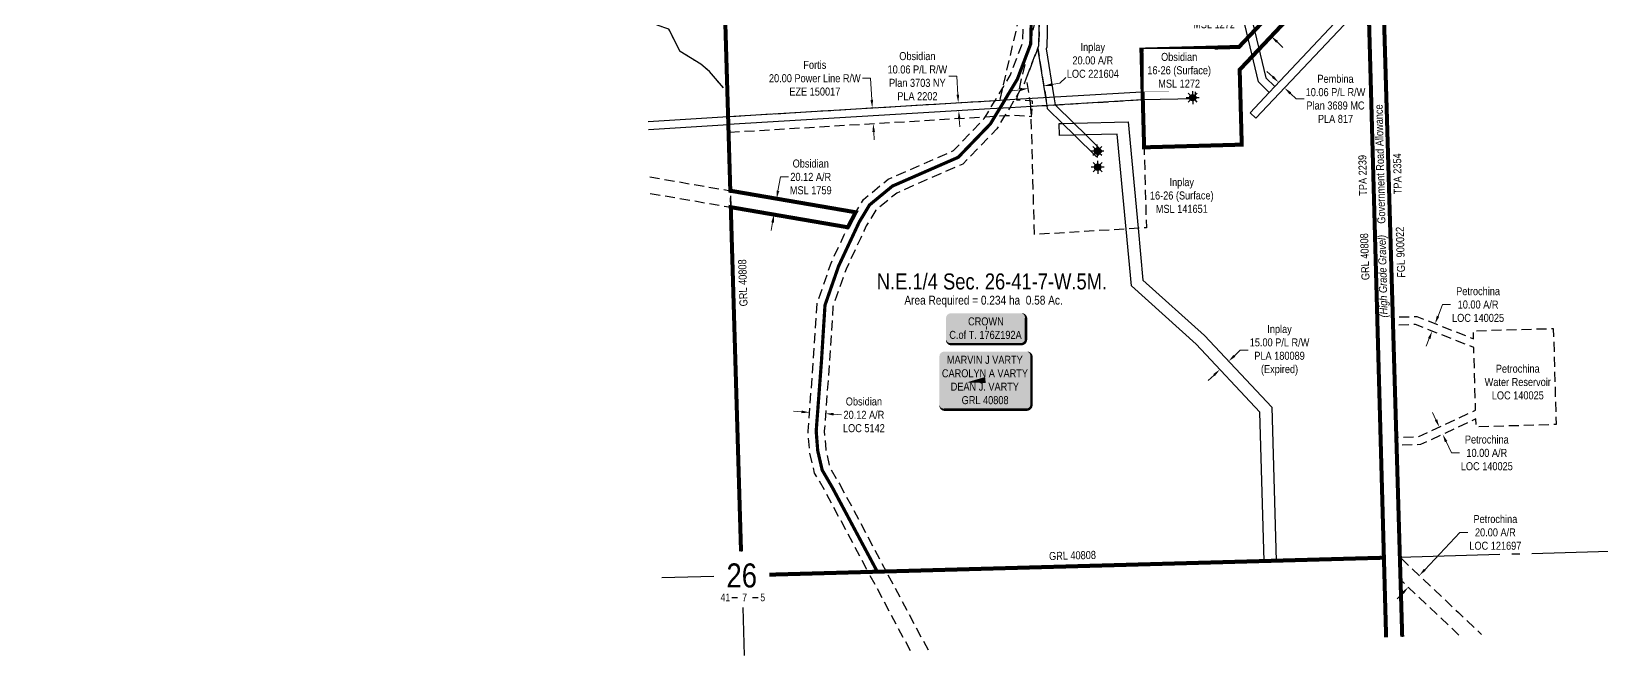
# Model space of a CAD drawing. Extents: x 632269 to 650517, y 5825252 to 5832959.
# Drawn here: x 641387 to 643349, y 5825252 to 5826031 of the extents above; entities that cross this region are included whole.
import ezdxf
from ezdxf.enums import TextEntityAlignment as Align

# ---------------------------------------------------------------- set-up
doc = ezdxf.new("R2010")
doc.units = 0
doc.header["$LTSCALE"] = 5
doc.header["$PDMODE"] = 35
doc.header["$PDSIZE"] = 10
for name, pattern in [('CENTERLINEX3', [5, 2.5, -1, 0.5, -1]), ('foc-ACCESSROAD', [3.75, 2.5, -1.25]), ('foc-FLOWLINE', [3.75, 2.5, -1.25]), ('foc-QUARTERLINE', [33, 25, -3, 2, -3]), ('foc-WHEELTRACKS', [2, 0.4, -1.6])]:
    doc.linetypes.add(name, pattern=pattern)
doc.layers.get('Defpoints').update_dxf_attribs({"color": 9})
for name, color, linetype in [('10', 1, 'Continuous'), ('9', 3, 'Continuous'), ('AS-OWNER', 7, 'Continuous'), ('AS-POWER', 104, 'foc-POWER'), ('AS-ROADS', 254, 'Continuous'), ('C-AR', 13, 'foc-ACCESSROAD'), ('C-RW', 13, 'Continuous'), ('C-SYMBOL', 7, 'Continuous'), ('C-WS', 13, 'foc-ACCESSROAD'), ('C-WS-S', 8, 'Continuous'), ('CG-NOTES', 7, 'Continuous'), ('F-AR', 190, 'foc-ACCESSROAD'), ('F-EZE', 190, 'foc-FLOWLINE'), ('F-RW', 190, 'Continuous'), ('F-WS', 190, 'foc-ACCESSROAD'), ('L-AREAREQUIRED', 7, 'Continuous'), ('L-ROAD-T', 7, 'Continuous'), ('L-SEC', 7, 'Continuous'), ('L-SECLBL', 7, 'Continuous'), ('L-SECQ', 8, 'foc-QUARTERLINE'), ('T-WATER-P3', 160, 'foc-WHEELTRACKS')]:
    doc.layers.add(name, color=color, linetype=linetype)
doc.layers.add('AS-FMA BOUNDARY', color=7, linetype='CENTERLINEX3', true_color=0x008f47, transparency=0.7)
doc.layers.add('AS-TRAPPER BOUNDARY', color=7, linetype='CENTERLINEX3', true_color=0xb85c00, transparency=0.6)
doc.layers.add('AS-FMA-T', color=7, linetype='Continuous', true_color=0x00b386)
doc.layers.add('AS-TRAPPER-T', color=7, linetype='Continuous', true_color=0xc26100)
for name, color, linetype, lineweight in [('C-AR-T', 13, 'Continuous', 9), ('C-RW-T', 13, 'Continuous', 9), ('C-WS-T', 13, 'Continuous', 9), ('F-AR-T', 190, 'Continuous', 9), ('F-EZE-T', 190, 'Continuous', 9), ('F-RW-T', 190, 'Continuous', 9), ('F-WS-T', 190, 'Continuous', 9), ('T-TEXT', 48, 'Continuous', 18)]:
    doc.layers.add(name, color=color, linetype=linetype, lineweight=lineweight)
doc.styles.add('100L', font='ARIALN.TTF', dxfattribs={"height": 11})
doc.styles.add('175L', font='ARIALN.TTF', dxfattribs={"height": 20})
doc.styles.add('80', font='ARIALN.TTF', dxfattribs={"height": 10})
doc.styles.add('80CG', font='ARIALN.TTF', dxfattribs={"height": 10})
doc.styles.add('80L', font='ARIALN.TTF', dxfattribs={"height": 10})
doc.styles.add('80LS', font='ARIALNI.TTF', dxfattribs={"height": 10})
doc.styles.add('foc-LtypeFont', font='ARIALN.TTF', dxfattribs={"height": 7.35})
doc.styles.add('SIMPLEX', font='ARIALN.TTF')
doc.linetypes.add('foc-POWER', pattern='A,6,-1,["P",foc-LtypeFont,S=0.2,R=0,X=-0.625,Y=-0.75],-1.24,4', length=12.24)
doc.linetypes.add('foc-POWER-NOLINE', pattern='A,0,-4,["P",foc-LtypeFont,S=0.2,R=0,X=-0.625,Y=-0.75],-8.24', length=12.24)
doc.linetypes.add('foc-TOPO-flowdirection-NOLINE', pattern='A,0,[">",foc-LtypeFont,S=0.3,R=0,X=0,Y=-0.945],-20,[">",foc-LtypeFont,S=0.3,R=0,X=0,Y=-0.945],0', length=20)
doc.dimstyles.new('Compass 5 000', dxfattribs={"dimscale": 5, "dimtxt": 9, "dimasz": 2, "dimexe": 0.2, "dimexo": 0.0625, "dimgap": 0.5, "dimtad": 0, "dimtih": 1, "dimtoh": 1, "dimzin": 0, "dimdsep": 46, "dimtxsty": '80CG', "dimcen": 0.1, "dimse1": 1, "dimse2": 1, "dimclrd": 256, "dimclrt": 256, "dimaunit": 1, "dimadec": 4, "dimazin": 0, "dimtfac": 0.06, "dimtofl": 0, "dimtmove": 0, "dimatfit": 1, "dimfxl": 0.2, "dimtolj": 1, "dimtzin": 0, "dimlwd": -1, "dimarcsym": 0})

# ---------------------------------------------------------------- blocks, each defined once
blk = doc.blocks.new('L-SECLBL')
at = {"layer": '9', "color": 7}
for p, q in [((-5.1, -27.8), (-12.3, -27.8)), ((20.7, -27.8), (13.5, -27.8))]:
    blk.add_line(p, q, dxfattribs=at)
at = {"layer": '10', "color": 2, "style": 'SIMPLEX'}
blk.add_attdef('SEC', text='', height=30, dxfattribs=at).set_placement((0, 0), align=Align.MIDDLE)
at = {"layer": '10', "color": 5, "style": '80L'}
blk.add_attdef('TWP', text='', height=9.5, dxfattribs=at).set_placement((-14.4, -27.4), align=Align.MIDDLE_RIGHT)
blk.add_attdef('RGE', text='', height=9.5, dxfattribs=at).set_placement((3.6, -27.4), align=Align.MIDDLE_CENTER)
blk.add_attdef('MER', text='', height=9.5, dxfattribs=at).set_placement((23.2, -27.4), align=Align.MIDDLE_LEFT)
blk = doc.blocks.new('*D441')
at = {"layer": 'Defpoints', "color": 0, "transparency": 16777216}
for p in [(642401.6, 5825933.1), (642437.8, 5825935.3), (642402.8, 5825913.1)]:
    blk.add_point(p, dxfattribs=at)
at = {"layer": 'F-EZE-T', "transparency": 16777216}
for p, q in [((642435.6, 5825972.2), (642425.6, 5825972.2)), ((642437.2, 5825945.3), (642435.6, 5825972.2)), ((642439.6, 5825905.3), (642440.2, 5825895.3))]:
    blk.add_line(p, q, dxfattribs=at)
for points in [[(642438.8, 5825945.4), (642435.5, 5825945.2), (642437.8, 5825935.3)], [(642441.2, 5825905.4), (642437.9, 5825905.2), (642439, 5825915.3)]]:
    blk.add_solid(points, dxfattribs=at)
at = {"layer": 'F-EZE-T', "transparency": 16777216, "insert": (642366, 5825972.2), "char_height": 10, "attachment_point": 5, "style": '80CG'}
blk.add_mtext('\\A1;Fortis\\P20.00 Power Line R/W\\PEZE 150017', dxfattribs=at)
blk = doc.blocks.new('*D474')
at = {"layer": 'C-AR-T', "transparency": 16777216}
for p, q in [((642349.4, 5825555.9), (642339.4, 5825556.7)), ((642389.4, 5825552.9), (642399.4, 5825552.2))]:
    blk.add_line(p, q, dxfattribs=at)
for points in [[(642349.5, 5825557.6), (642349.3, 5825554.3), (642359.4, 5825555.2)], [(642389.5, 5825554.6), (642389.3, 5825551.3), (642379.4, 5825553.7)]]:
    blk.add_solid(points, dxfattribs=at)
at = {"layer": 'Defpoints', "color": 0, "transparency": 16777216}
for p in [(642359.3, 5825553.9), (642379.3, 5825552.4), (642379.4, 5825553.7)]:
    blk.add_point(p, dxfattribs=at)
at = {"layer": 'C-AR-T', "transparency": 16777216, "insert": (642427.3, 5825552.2), "char_height": 10, "attachment_point": 5, "style": '80CG'}
blk.add_mtext('\\A1;Obsidian\\P20.12 A/R\\PLOC 5142', dxfattribs=at)
blk = doc.blocks.new('*D482')
at = {"layer": 'Defpoints', "color": 0, "transparency": 16777216}
for p in [(643121, 5825351.7), (643144, 5825330), (643130.2, 5825315.5)]:
    blk.add_point(p, dxfattribs=at)
at = {"layer": 'F-AR-T', "transparency": 16777216}
for p, q in [((643127.9, 5825358.9), (643171.8, 5825405.5)), ((643171.8, 5825405.5), (643181.8, 5825405.5)), ((643100.4, 5825329.8), (643093.6, 5825322.6))]:
    blk.add_line(p, q, dxfattribs=at)
for points in [[(643126.7, 5825360.1), (643129.1, 5825357.8), (643121, 5825351.7)], [(643099.2, 5825331), (643101.7, 5825328.7), (643107.3, 5825337.1)]]:
    blk.add_solid(points, dxfattribs=at)
at = {"layer": 'F-AR-T', "transparency": 16777216, "insert": (643216.1, 5825405.5), "char_height": 10, "attachment_point": 5, "style": '80CG'}
blk.add_mtext('\\A1;Petrochina\\P20.00 A/R\\PLOC 121697', dxfattribs=at)
blk = doc.blocks.new('*D512')
at = {"layer": 'C-AR-T', "transparency": 16777216}
for p, q in [((642902.6, 5826056.3), (642892.6, 5826056.3)), ((642914.2, 5826045.3), (642902.6, 5826056.3)), ((642943.4, 5826017.7), (642950.7, 5826010.8))]:
    blk.add_line(p, q, dxfattribs=at)
for points in [[(642915.4, 5826046.5), (642913.1, 5826044.1), (642921.5, 5826038.4)], [(642944.5, 5826018.9), (642942.2, 5826016.5), (642936.1, 5826024.6)]]:
    blk.add_solid(points, dxfattribs=at)
at = {"layer": 'Defpoints', "color": 0, "transparency": 16777216}
for p in [(642930.3, 5826047.7), (642921.5, 5826038.4), (642944.9, 5826033.8)]:
    blk.add_point(p, dxfattribs=at)
at = {"layer": 'C-AR-T', "transparency": 16777216, "insert": (642864.7, 5826056.3), "char_height": 10, "attachment_point": 5, "style": '80CG'}
blk.add_mtext('\\A1;Obsidian\\P20.12 A/R\\PMSL 1272', dxfattribs=at)
blk = doc.blocks.new('*D518')
at = {"layer": 'C-AR-T', "transparency": 16777216}
for p, q in [((642320, 5825831.8), (642323, 5825849.1)), ((642323, 5825849.1), (642333, 5825849.1)), ((642313.2, 5825792.3), (642311.5, 5825782.4))]:
    blk.add_line(p, q, dxfattribs=at)
for points in [[(642318.4, 5825832.1), (642321.7, 5825831.5), (642318.3, 5825822)], [(642311.6, 5825792.5), (642314.9, 5825792), (642314.9, 5825802.1)]]:
    blk.add_solid(points, dxfattribs=at)
at = {"layer": 'Defpoints', "color": 0, "transparency": 16777216}
for p in [(642317, 5825822.2), (642318.3, 5825822), (642313.6, 5825802.3)]:
    blk.add_point(p, dxfattribs=at)
at = {"layer": 'C-AR-T', "transparency": 16777216, "insert": (642360.9, 5825849.1), "char_height": 10, "attachment_point": 5, "style": '80CG'}
blk.add_mtext('\\A1;Obsidian\\P20.12 A/R\\PMSL 1759', dxfattribs=at)
blk = doc.blocks.new('*D552')
at = {"layer": 'Defpoints', "color": 0, "transparency": 16777216}
for p in [(642947.3, 5825969.1), (642952.7, 5825960.2), (642954.6, 5825962.3)]:
    blk.add_point(p, dxfattribs=at)
at = {"layer": 'F-RW-T', "transparency": 16777216}
for p, q in [((642938.1, 5825973.9), (642930.8, 5825980.8)), ((642960, 5825953.4), (642967.3, 5825946.5)), ((642967.3, 5825946.5), (642977.3, 5825946.5))]:
    blk.add_line(p, q, dxfattribs=at)
for points in [[(642939.2, 5825975.2), (642937, 5825972.7), (642945.4, 5825967.1)], [(642961.1, 5825954.6), (642958.9, 5825952.1), (642952.7, 5825960.2)]]:
    blk.add_solid(points, dxfattribs=at)
at = {"layer": 'F-RW-T', "transparency": 16777216, "insert": (643016.4, 5825946.5), "char_height": 10, "attachment_point": 5, "style": '80CG'}
blk.add_mtext('\\A1;Pembina\\P10.06 P/L R/W\\PPlan 3689 MC\\PPLA 817', dxfattribs=at)
blk = doc.blocks.new('*D573')
at = {"layer": 'C-RW-T', "transparency": 16777216}
for p, q in [((642543.2, 5825974.8), (642533.2, 5825974.8)), ((642544.6, 5825951.7), (642543.2, 5825974.8)), ((642546.4, 5825921.7), (642547, 5825911.7))]:
    blk.add_line(p, q, dxfattribs=at)
for points in [[(642546.3, 5825951.8), (642543, 5825951.6), (642545.2, 5825941.7)], [(642548.1, 5825921.8), (642544.8, 5825921.6), (642545.8, 5825931.7)]]:
    blk.add_solid(points, dxfattribs=at)
at = {"layer": 'Defpoints', "color": 0, "transparency": 16777216}
for p in [(642532.9, 5825941), (642533.5, 5825931), (642545.2, 5825941.7)]:
    blk.add_point(p, dxfattribs=at)
at = {"layer": 'C-RW-T', "transparency": 16777216, "insert": (642494.1, 5825974.8), "char_height": 10, "attachment_point": 5, "style": '80CG'}
blk.add_mtext('\\A1;Obsidian\\P10.06 P/L R/W\\PPlan 3703 NY\\PPLA 2202', dxfattribs=at)
blk = doc.blocks.new('*D653')
at = {"layer": 'Defpoints', "color": 0, "transparency": 16777216}
for p in [(642866.9, 5825614.1), (642877.8, 5825624.4), (642882.9, 5825619.1)]:
    blk.add_point(p, dxfattribs=at)
at = {"layer": 'F-RW-T', "transparency": 16777216}
for p, q in [((642890.1, 5825625.9), (642897.4, 5825632.8)), ((642897.4, 5825632.8), (642907.4, 5825632.8)), ((642864.7, 5825601.9), (642857.4, 5825595))]:
    blk.add_line(p, q, dxfattribs=at)
for points in [[(642889, 5825627.1), (642891.3, 5825624.7), (642882.9, 5825619.1)], [(642863.6, 5825603.1), (642865.8, 5825600.7), (642872, 5825608.8)]]:
    blk.add_solid(points, dxfattribs=at)
at = {"layer": 'F-RW-T', "transparency": 16777216, "insert": (642946.5, 5825632.8), "char_height": 10, "attachment_point": 5, "style": '80CG'}
blk.add_mtext('\\A1;Inplay\\P15.00 P/L R/W\\PPLA 180089\\P(Expired)', dxfattribs=at)
blk = doc.blocks.new('GAS')
h = blk.add_hatch(color=255)
h.dxf.hatch_style = 1
edge = h.paths.add_edge_path()
edge.add_arc((0, 0), 0.9, 0, 360)
for p, q in [((-0.81, 0), (-1.62, 0)), ((-0.57, 0.57), (-1.14, 1.14)), ((0, 0.81), (0, 1.62)), ((0.57, 0.57), (1.14, 1.14)), ((1.62, 0), (0.81, 0)), ((-0.57, -0.57), (-1.14, -1.14)), ((0, -0.81), (0, -1.62)), ((1.14, -1.14), (0.57, -0.57))]:
    blk.add_line(p, q)
blk.add_circle((0, 0), 0.8)
blk = doc.blocks.new('label_road_hggr')
at = {"layer": 'L-ROAD-T', "style": '80L'}
blk.add_text('Government Road Allowance', height=10, dxfattribs=at).set_placement((0, 0), align=Align.MIDDLE_CENTER)
at = {"layer": 'T-TEXT', "style": '80LS'}
blk.add_text('(High Grade Gravel)', height=10, dxfattribs=at).set_placement((-140, 0), align=Align.MIDDLE_CENTER)
blk = doc.blocks.new('*U777')
h = blk.add_hatch(color=59)
edge = h.paths.add_edge_path()
edge.add_line((-44, -20), (44, -20))
edge.add_arc((44, -14), 6, 270, 360)
edge.add_line((50, -14), (50, 12.5))
edge.add_arc((44, 12.5), 6, 0, 90)
edge.add_line((44, 18.5), (-44, 18.5))
edge.add_arc((-44, 12.5), 6, 90, 180)
edge.add_line((-50, 12.5), (-50, -14))
edge.add_arc((-44, -14), 6, 180, 270)
at = {"color": 1, "flags": 128}
blk.add_lwpolyline([(-44, -20, 3, 3, 0), (44, -20, 3, 3, 0.414214), (50, -14, 3, 3, 0), (50, 12.5, 3, 0, 0.414214), (44, 18.5, 0, 0, 0), (-44, 18.5, 0, 0, 0.414214), (-50, 12.5, 0, 0, 0), (-50, -14, 0, 3, 0.414214)], format="xyseb", close=True, dxfattribs=at)
blk.add_lwpolyline([(1.3, -0.1, 0, 7.5, 0), (0, 0, 0, 0, 0)], format="xyseb", dxfattribs=at)
at = {"color": 1, "style": '80'}
blk.add_attdef('ENTER_TEXT_001', (-37, -5), '', height=10, dxfattribs=at)
blk = doc.blocks.new('*D797')
at = {"layer": 'Defpoints', "color": 0, "transparency": 16777216}
for p in [(643136.2, 5825657.1), (643139.8, 5825666.4), (643140.8, 5825666)]:
    blk.add_point(p, dxfattribs=at)
at = {"layer": 'F-AR-T', "transparency": 16777216}
for p, q in [((643144.5, 5825675.3), (643150.2, 5825689.8)), ((643150.2, 5825689.8), (643160.2, 5825689.8)), ((643133.5, 5825647.4), (643129.8, 5825638.1))]:
    blk.add_line(p, q, dxfattribs=at)
for points in [[(643142.9, 5825675.9), (643146, 5825674.7), (643140.8, 5825666)], [(643131.9, 5825648), (643135, 5825646.8), (643137.1, 5825656.7)]]:
    blk.add_solid(points, dxfattribs=at)
at = {"layer": 'F-AR-T', "transparency": 16777216, "insert": (643194.5, 5825689.8), "char_height": 10, "attachment_point": 5, "style": '80CG'}
blk.add_mtext('\\A1;Petrochina\\P10.00 A/R\\PLOC 140025', dxfattribs=at)
blk = doc.blocks.new('*D798')
at = {"layer": 'Defpoints', "color": 0, "transparency": 16777216}
for p in [(643147.6, 5825537.6), (643150.3, 5825527.9), (643151.8, 5825528.5)]:
    blk.add_point(p, dxfattribs=at)
at = {"layer": 'F-AR-T', "transparency": 16777216}
for p, q in [((643141.9, 5825546), (643137.7, 5825555.1)), ((643154.5, 5825518.8), (643161.1, 5825504.7)), ((643161.1, 5825504.7), (643171.1, 5825504.7))]:
    blk.add_line(p, q, dxfattribs=at)
for points in [[(643143.4, 5825546.7), (643140.4, 5825545.3), (643146.1, 5825537)], [(643156.1, 5825519.5), (643153, 5825518.1), (643150.3, 5825527.9)]]:
    blk.add_solid(points, dxfattribs=at)
at = {"layer": 'F-AR-T', "transparency": 16777216, "insert": (643205.4, 5825504.7), "char_height": 10, "attachment_point": 5, "style": '80CG'}
blk.add_mtext('\\A1;Petrochina\\P10.00 A/R\\PLOC 140025', dxfattribs=at)
blk = doc.blocks.new('*U832')
h = blk.add_hatch(color=59)
edge = h.paths.add_edge_path()
edge.add_line((-51.5, -37), (51.5, -37))
edge.add_arc((51.5, -31), 6, 270, 360)
edge.add_line((57.5, -31), (57.5, 29.5))
edge.add_arc((51.5, 29.5), 6, 0, 90)
edge.add_line((51.5, 35.5), (-51.5, 35.5))
edge.add_arc((-51.5, 29.5), 6, 90, 180)
edge.add_line((-57.5, 29.5), (-57.5, -31))
edge.add_arc((-51.5, -31), 6, 180, 270)
at = {"color": 1, "flags": 128}
blk.add_lwpolyline([(-51.5, -37, 3, 3, 0), (51.5, -37, 3, 3, 0.414214), (57.5, -31, 3, 3, 0), (57.5, 29.5, 3, 0, 0.414214), (51.5, 35.5, 0, 0, 0), (-51.5, 35.5, 0, 0, 0.414214), (-57.5, 29.5, 0, 0, 0), (-57.5, -31, 0, 3, 0.414214)], format="xyseb", close=True, dxfattribs=at)
blk.add_lwpolyline([(-23.6, -3, 0, 7.5, 0), (0, 0, 0, 0, 0)], format="xyseb", dxfattribs=at)
at = {"color": 1, "style": '80'}
blk.add_attdef('ENTER_TEXT_001', (-37, -5), '', height=10, dxfattribs=at)

msp = doc.modelspace()

# ---------------------------------------------------------------- linework, layer by layer
at = {"layer": 'AS-FMA BOUNDARY', "const_width": 4.998, "flags": 128}
for points in [[(643011.66, 5827784.742), (643032.323, 5826981.068), (643079.628, 5825274.735)], [(643073.146, 5826177.929), (643099.737, 5825275.309)]]:
    msp.add_lwpolyline(points, dxfattribs=at)
at = {"layer": 'AS-POWER', "linetype": 'foc-POWER-NOLINE', "flags": 128}
msp.add_lwpolyline([(643079.628, 5825274.735), (643053.634, 5826157.122)], dxfattribs=at)
at = {"layer": 'AS-ROADS', "const_width": 3.999, "flags": 128}
msp.add_lwpolyline([(642637.009, 5826069.803), (642635.67, 5826015.051), (642634.997, 5826013.281), (642620.764, 5825975.819), (642618.98, 5825971.124), (642610.886, 5825957.693), (642606.915, 5825951.104), (642600.799, 5825940.698), (642594.509, 5825930.441), (642585.301, 5825915.238), (642545.125, 5825873.593), (642462.937, 5825837.69), (642434.395, 5825814.18), (642421.368, 5825792.654), (642418.567, 5825786.666), (642414.189, 5825777.309), (642395.684, 5825737.756), (642378.698, 5825689.062), (642374.253, 5825618.533), (642367.72, 5825532.008), (642369.601, 5825507.618), (642375.181, 5825483.345), (642388.107, 5825461.155), (642444.057, 5825356.464)], dxfattribs=at)
at = {"layer": 'AS-TRAPPER BOUNDARY', "const_width": 4.998, "flags": 128}
for points in [[(642620.705, 5826165.431), (642631.093, 5826147), (642631.878, 5826145.616), (643033.468, 5826156.723), (642895.919, 5826011.348), (642773.966, 5826007.976), (642777.339, 5825886.023), (642899.291, 5825889.395), (642896.706, 5825982.887), (643047.354, 5826142.104), (643053.873, 5826148.994)], [(642250.796, 5826155.217), (642260.423, 5825831.886), (642417.066, 5825805.007), (642407.254, 5825786.263), (642261.035, 5825811.354), (642273.824, 5825381.8)], [(642309.196, 5825352.772), (643076.705, 5825373.934)]]:
    msp.add_lwpolyline(points, dxfattribs=at)
at = {"layer": 'C-AR', "flags": 128}
for points in [[(642396.889, 5825466.058), (642455.295, 5825356.774), (642432.798, 5825356.154), (642379.306, 5825456.242), (642365.704, 5825479.596), (642359.612, 5825506.092), (642357.614, 5825532), (642364.201, 5825619.23), (642368.728, 5825691.075), (642386.34, 5825741.56), (642402.858, 5825776.865), (642407.254, 5825786.263), (642412.469, 5825797.41), (642417.066, 5825805.007), (642426.664, 5825820.866), (642457.58, 5825846.332), (642539.295, 5825882.063), (642577.312, 5825921.47), (642578.658, 5825923.7), (642585.006, 5825934.121), (642591.368, 5825944.575), (642600.765, 5825960.384), (642609.968, 5825975.721), (642625.658, 5826017.016), (642626.994, 5826071.645), (642627.032, 5826073.177), (642622.553, 5826111.428), (642612.756, 5826138.559), (642597.864, 5826164.799), (642431.807, 5826457.001), (642424.422, 5826470.086), (642309.3, 5826672.567), (642234.151, 5826782.091), (642171.938, 5826872.76), (642165.872, 5826881.601), (642162.822, 5826886.045), (642160.476, 5826889.464), (642157.095, 5826894.391), (642154.219, 5826898.583), (642114.844, 5826955.968), (642057.923, 5827038.924), (642049.434, 5827051.295), (641681.718, 5827587.208), (641679.453, 5827590.51), (641663.261, 5827614.111), (641638.956, 5827716.171), (641636.574, 5827726.173), (641635.813, 5827729.373), (641634.195, 5827736.164), (641633.432, 5827739.371), (641632.203, 5827744.517), (641652.753, 5827745.129), (641653.98, 5827739.985), (641654.73, 5827736.832), (641656.361, 5827729.986), (641657.12, 5827726.798), (641659.507, 5827716.774), (641681.979, 5827622.416), (641696.027, 5827601.94), (641698.293, 5827598.637), (641816, 5827427.08), (641875.204, 5827340.782), (642066.016, 5827062.598), (642074.482, 5827050.283), (642138.731, 5826956.622), (642233.169, 5826819.108), (642287.476, 5826739.958), (642328.772, 5826679.774), (642338.745, 5826665.239), (642441.835, 5826482.869), (642443.586, 5826479.77), (642449.247, 5826469.757), (642450.981, 5826466.689), (642617.369, 5826171.359), (642620.705, 5826165.431), (642628.196, 5826152.137), (642631.093, 5826147), (642641.094, 5826119.321), (642642.26, 5826116.092), (642647.174, 5826074.106), (642647.063, 5826069.557), (642645.682, 5826013.086), (642644.398, 5826009.708), (642630.165, 5825972.247), (642628.06, 5825966.707), (642619.499, 5825952.502), (642615.557, 5825945.961), (642609.421, 5825935.521), (642603.097, 5825925.208), (642593.32, 5825909.065), (642550.978, 5825865.175), (642468.248, 5825829.036), (642442.112, 5825807.507), (642430.25, 5825787.906), (642427.676, 5825782.405), (642423.298, 5825773.048), (642405.011, 5825733.959), (642388.648, 5825687.052), (642384.286, 5825617.838), (642377.806, 5825532.016), (642379.57, 5825509.139), (642384.64, 5825487.087), (642396.889, 5825466.058)], [(642417.066, 5825805.007), (642412.469, 5825797.41), (642407.254, 5825786.263), (642261.035, 5825811.354), (642260.424, 5825831.886), (642417.066, 5825805.007)]]:
    msp.add_lwpolyline(points, close=True, dxfattribs=at)
for points in [[(642159.865, 5825849.142), (642260.424, 5825831.886)], [(642160.476, 5825828.611), (642261.035, 5825811.354)], [(642485.378, 5825257.772), (642432.798, 5825356.154)], [(642507.862, 5825258.414), (642455.295, 5825356.774)]]:
    msp.add_lwpolyline(points, dxfattribs=at)
at = {"layer": 'C-RW'}
msp.add_lwpolyline([(642840.958, 5825956.564), (642841.117, 5825946.51), (642775.695, 5825945.465), (642774.414, 5825945.445), (642609.584, 5825935.53), (642585.046, 5825934.056), (642257.967, 5825914.4), (642257.668, 5825924.455), (642591.473, 5825944.514), (642616.011, 5825945.988), (642774.032, 5825955.494), (642775.416, 5825955.515), (642840.958, 5825956.564)], close=True, dxfattribs=at)
for points in [[(642157.801, 5825918.454), (642257.668, 5825924.455)], [(642158.101, 5825908.399), (642257.967, 5825914.4)]]:
    msp.add_lwpolyline(points, dxfattribs=at)
at = {"layer": 'C-WS', "flags": 128}
msp.add_lwpolyline([(643047.354, 5826142.104), (642896.706, 5825982.887), (642899.291, 5825889.395), (642777.339, 5825886.023), (642775.695, 5825945.465), (642775.416, 5825955.515), (642773.966, 5826007.976), (642895.919, 5826011.348), (643023.729, 5826146.439), (643033.468, 5826156.724), (643053.634, 5826157.122), (643053.873, 5826148.994), (643047.354, 5826142.104)], close=True, dxfattribs=at)
at = {"layer": 'F-AR', "flags": 128}
msp.add_lwpolyline([(642637.177, 5825937.19), (642635.99, 5825937.12), (642634.813, 5825944.347), (642634.394, 5825947.094), (642630.255, 5825972.482), (642644.487, 5826009.941), (642654.47, 5825948.302), (642656.071, 5825938.327), (642655.41, 5825938.287), (642637.177, 5825937.19)], close=True, dxfattribs=at)
msp.add_lwpolyline([(643170.665, 5825277.334), (643142.855, 5825303.572), (643097.641, 5825346.235), (643096.807, 5825374.526), (643169.873, 5825305.579), (643198.954, 5825278.142)], dxfattribs=at)
at = {"layer": 'F-AR-T'}
msp.add_line((642622.498, 5825957.941), (642612.63, 5825956.34), dxfattribs=at)
at = {"layer": 'F-AR-T', "flags": 128}
msp.add_lwpolyline([(642661.994, 5825964.35), (642671.861, 5825965.951), (642679.485, 5825973.038)], dxfattribs=at)
at = {"layer": 'F-AR-T'}
for points in [[(642661.727, 5825965.994), (642662.261, 5825962.705), (642652.126, 5825962.748)], [(642622.231, 5825959.586), (642622.764, 5825956.296), (642632.365, 5825959.542)]]:
    msp.add_solid(points, dxfattribs=at)
at = {"layer": 'F-EZE', "flags": 128}
msp.add_lwpolyline([(643053.036, 5826177.405), (643053.434, 5826163.901), (642647.911, 5826152.682), (642639.53, 5826152.451), (642637.816, 5826152.404), (642628.196, 5826152.137), (642622.178, 5826151.972), (642641.094, 5826119.321), (642642.072, 5826117.633), (642643.483, 5826115.197), (642653.669, 5826097.614), (642648.569, 5826075.952), (642647.063, 5826069.557), (642619.499, 5825952.502), (642617.993, 5825946.107), (642617.853, 5825945.514), (642634.793, 5825944.339), (642637.659, 5825944.14), (642637.177, 5825937.19), (642636.325, 5825924.177), (642613.206, 5825925.775), (642603.121, 5825925.168), (642578.667, 5825923.698), (642258.263, 5825904.442), (642257.967, 5825914.4), (642257.667, 5825924.455), (642591.424, 5825944.513), (642597.14, 5825944.857), (642600.787, 5825960.349), (642626.994, 5826071.645), (642632.367, 5826094.462), (642622.553, 5826111.412), (642591.716, 5826164.629), (642597.864, 5826164.799), (642620.002, 5826165.411), (642620.705, 5826165.431), (642631.077, 5826165.718), (642632.041, 5826165.744), (642646.279, 5826166.138), (643053.036, 5826177.405)], close=True, dxfattribs=at)
at = {"layer": 'F-RW', "flags": 128}
msp.add_lwpolyline([(641932.803, 5827427.874), (642227.012, 5827043.028), (642289.959, 5826960.853), (642467.414, 5826729.23), (642876.207, 5826195.653), (642929.202, 5825972.96), (642940.585, 5825961.979), (642933.697, 5825954.654), (642920.101, 5825967.77), (642871.431, 5826172.383), (642866.924, 5826191.237), (642682.383, 5826432.056), (642466.219, 5826714.259), (642453.183, 5826731.275), (642277.55, 5826960.518), (642227.473, 5827025.895), (641916.386, 5827432.81)], dxfattribs=at)
at = {"layer": 'F-RW'}
for points in [[(643056.193, 5826070.255), (642917.095, 5825922.319), (642909.77, 5825929.207), (642933.697, 5825954.654), (642940.585, 5825961.979), (643055.774, 5826084.484), (643056.193, 5826070.255)], [(642936.875, 5825561.834), (642942.233, 5825370.214), (642927.244, 5825369.799), (642922.046, 5825555.7), (642842.192, 5825640.326), (642761.504, 5825713.188), (642754.826, 5825784.115), (642743.679, 5825902.513), (642704.363, 5825901.557), (642690.396, 5825901.217), (642671.455, 5825900.756), (642671.091, 5825915.747), (642675.404, 5825915.852), (642689.373, 5825916.192), (642757.297, 5825917.844), (642769.803, 5825785.017), (642775.887, 5825720.405), (642852.686, 5825651.054), (642936.875, 5825561.834)]]:
    msp.add_lwpolyline(points, close=True, dxfattribs=at)
msp.add_lwpolyline([(642657.089, 5826070.646), (642655.634, 5826011.133), (642654.843, 5826009.054), (642664.499, 5825948.905), (642666.103, 5825938.923), (642689.372, 5825916.19), (642704.362, 5825901.556), (642724.996, 5825881.412), (642724.996, 5825881.412), (642718.025, 5825874.246), (642690.396, 5825901.217), (642675.404, 5825915.852), (642656.757, 5825934.056), (642656.071, 5825938.327), (642654.47, 5825948.302), (642644.474, 5826009.908), (642645.682, 5826013.086), (642647.063, 5826069.557)], dxfattribs=at)
at = {"layer": 'F-WS', "flags": 128}
for points in [[(642775.695, 5825945.465), (642777.339, 5825886.023), (642780.111, 5825785.638), (642640.41, 5825777.225), (642635.99, 5825937.12), (642655.41, 5825938.287), (642774.414, 5825945.445), (642775.695, 5825945.465)], [(643092.694, 5825514.175), (643092.4, 5825524.17), (643120.334, 5825524.994), (643191.446, 5825557.983), (643189.142, 5825636.188), (643116.211, 5825664.933), (643088.277, 5825664.11), (643087.983, 5825674.106), (643117.968, 5825674.989), (643188.822, 5825647.064), (643188.527, 5825657.059), (643288.484, 5825660.004), (643292.017, 5825540.055), (643192.061, 5825537.112), (643191.767, 5825547.107), (643122.68, 5825515.059), (643092.694, 5825514.175)]]:
    msp.add_lwpolyline(points, close=True, dxfattribs=at)
at = {"layer": 'L-SEC'}
for p, q in [((643053.036, 5826177.405), (643076.705, 5825373.934)), ((643073.144, 5826177.997), (643096.813, 5825374.526)), ((643096.813, 5825374.526), (643099.737, 5825275.309)), ((643076.705, 5825373.934), (643079.628, 5825274.735))]:
    msp.add_line(p, q, dxfattribs=at)
at = {"layer": 'L-SECQ'}
for p, q in [((642250.796, 5826155.217), (642273.824, 5825381.8)), ((643096.813, 5825374.526), (643866.626, 5825397.209)), ((642309.196, 5825352.772), (643076.705, 5825373.934)), ((642174.755, 5825349.065), (642239.962, 5825350.863)), ((642275.907, 5825311.855), (642277.694, 5825251.843))]:
    msp.add_line(p, q, dxfattribs=at)
at = {"layer": 'T-WATER-P3', "flags": 128}
msp.add_lwpolyline([(642251.822, 5825960.348), (642234.408, 5825980.526), (642223.474, 5825989.866), (642197.812, 5826005.664), (642183.598, 5826033.294), (642169.109, 5826038.432), (642133.535, 5826062.725), (642122.901, 5826071.701), (642106.214, 5826094.709), (642098.963, 5826124.336), (642096.244, 5826143.566), (642091.694, 5826158.491), (642090.581, 5826177.318), (642086.09, 5826191.404), (642067.416, 5826213.147), (642039.644, 5826225.58), (641972.472, 5826238.796), (641943.195, 5826249.188), (641918.736, 5826265.227), (641907.683, 5826274.567), (641899.4, 5826286.91), (641880.243, 5826307.633), (641874.912, 5826322.739), (641855.15, 5826341.416), (641844.276, 5826350.155), (641798.041, 5826365.324), (641763.252, 5826391.907), (641742.769, 5826411.489), (641729.305, 5826418.422), (641706.896, 5826436.625), (641698.131, 5826448.007), (641692.62, 5826462.876), (641685.661, 5826475.756), (641668.311, 5826497.92), (641661.052, 5826510.624), (641650.36, 5826520.624), (641622.109, 5826534.62), (641575.692, 5826548.469), (641552.078, 5826565.285), (641525.57, 5826579.101), (641507.822, 5826577.084), (641493.677, 5826571.392), (641476.889, 5826568.471), (641459.267, 5826570.182), (641447.061, 5826573.934), (641433.777, 5826580.45), (641415.432, 5826581.797), (641383.959, 5826574.15), (641365.07, 5826573.577), (641347.861, 5826570.716), (641315.946, 5826572.008)], dxfattribs=at)
at = {"layer": 'T-WATER-P3', "linetype": 'foc-TOPO-flowdirection-NOLINE', "flags": 128}
msp.add_lwpolyline([(642251.822, 5825960.348), (642234.408, 5825980.526), (642223.474, 5825989.866), (642197.812, 5826005.664), (642183.598, 5826033.294), (642169.109, 5826038.432), (642133.535, 5826062.725), (642122.901, 5826071.701), (642106.214, 5826094.709), (642098.963, 5826124.336), (642096.244, 5826143.566), (642091.694, 5826158.491), (642090.581, 5826177.318), (642086.09, 5826191.404), (642067.416, 5826213.147), (642039.644, 5826225.58), (641972.472, 5826238.796), (641943.195, 5826249.188), (641918.736, 5826265.227), (641907.683, 5826274.567), (641899.4, 5826286.91), (641880.243, 5826307.633), (641874.912, 5826322.739), (641855.15, 5826341.416), (641844.276, 5826350.155), (641798.041, 5826365.324), (641763.252, 5826391.907), (641742.769, 5826411.489), (641729.305, 5826418.422), (641706.896, 5826436.625), (641698.131, 5826448.007), (641692.62, 5826462.876), (641685.661, 5826475.756), (641668.311, 5826497.92), (641661.052, 5826510.624), (641650.36, 5826520.624), (641622.109, 5826534.62), (641575.692, 5826548.469), (641552.078, 5826565.285), (641525.57, 5826579.101), (641507.822, 5826577.084), (641493.677, 5826571.392), (641476.889, 5826568.471), (641459.267, 5826570.182), (641447.061, 5826573.934), (641433.777, 5826580.45), (641415.432, 5826581.797), (641383.959, 5826574.15), (641365.07, 5826573.577), (641347.861, 5826570.716), (641315.946, 5826572.008)], dxfattribs=at)

# ---------------------------------------------------------------- block references
at = {"layer": 'AS-OWNER'}
ref = msp.add_blockref('*U832', (642579.101, 5825595.66), dxfattribs=dict(at, xscale=0.999675, yscale=0.999675, zscale=0.999675))
ref.add_attrib('ENTER_TEXT_001', 'MARVIN J VARTY', (642530.972, 5825615.919), dxfattribs={"layer": '0', "color": 1, "height": 9.99675, "style": '80'})
ref.add_attrib('ENTER_TEXT_002', 'CAROLYN A VARTY', (642524.76, 5825599.081), dxfattribs={"layer": '0', "color": 1, "height": 9.99675, "style": '80'})
ref.add_attrib('ENTER_TEXT_003', 'DEAN J. VARTY', (642535.738, 5825582.42), dxfattribs={"layer": '0', "color": 1, "height": 9.99675, "style": '80'})
ref.add_attrib('ENTER_TEXT_004', 'GRL 40808', (642549.407, 5825565.581), dxfattribs={"layer": '0', "color": 1, "height": 9.9968, "style": '80'})
at = {"layer": 'C-WS-S', "xscale": 4.998345000000032, "yscale": 4.998345000000032, "zscale": 4.998345000000032, "rotation": 0.08236396073204832}
for p in [(642718.853, 5825881.37), (642719.373, 5825861.238)]:
    msp.add_blockref('GAS', p, dxfattribs=at)
at = {"layer": 'L-SECLBL'}
msp.add_blockref('L-SECLBL', (642274.717, 5825351.822), dxfattribs=at).add_auto_attribs({'SEC': '26', 'TWP': '41', 'RGE': '7', 'MER': '5'})

# ---------------------------------------------------------------- texts
at = {"layer": 'AS-FMA-T', "char_height": 9.99669, "width": 52.41552, "attachment_point": 5, "rotation": 91.001203, "style": '80CG'}
for s, insert in [('\\A1;TPA 2239', (643050.414, 5825851.068)), ('\\A1;TPA 2354', (643093.805, 5825853.039))]:
    msp.add_mtext(s, dxfattribs=dict(at, insert=insert))
at = {"layer": 'C-SYMBOL', "color": 3, "style": '175L'}
msp.add_text('N.E.1/4 Sec. 26-41-7-W.5M.', height=19.9935, dxfattribs=at).set_placement((642587.23, 5825702.689), align=Align.BOTTOM_CENTER)
at = {"layer": 'F-AR-T', "insert": (642713.236, 5825994.455), "char_height": 9.9968, "attachment_point": 5, "style": '80CG'}
msp.add_mtext('\\A1;Inplay\\P20.00 A/R\\PLOC 221604', dxfattribs=at)
at = {"layer": 'F-WS-T', "char_height": 9.99669, "attachment_point": 5, "rotation": 0.092594, "style": '80CG'}
for s, insert, width in [('\\A1;Inplay\\P16-26 (Surface)\\PMSL 141651', (642824.37, 5825825.895), 78.97562), ('\\A1;Petrochina\\PWater Reservoir\\PLOC 140025', (643244.077, 5825593.116), 82.97157)]:
    msp.add_mtext(s, dxfattribs=dict(at, insert=insert, width=width))

# ---------------------------------------------------------------- dimensions: what is measured, and where the dimension line sits
at = {"layer": 'C-AR-T'}
for base, p1, p2, angle, text, picture, middle in [((642921.503, 5826038.39), (642944.902, 5826033.825), (642930.276, 5826047.663), 136.586314, 'Obsidian\\P20.12 A/R\\PMSL 1272', '*D512', (642864.671, 5826056.319)), ((642318.321, 5825821.951), (642313.576, 5825802.338), (642316.981, 5825822.181), 80.263128, 'Obsidian\\P20.12 A/R\\PMSL 1759', '*D518', (642360.91, 5825849.121))]:
    dim = msp.add_linear_dim(base=base, p1=p1, p2=p2, angle=angle, text=text, dimstyle='Compass 5 000', dxfattribs=at)
    dim.commit()
    dim.dimension.update_dxf_attribs({"geometry": picture, "text_midpoint": middle, "dimtype": 161})
dim = msp.add_aligned_dim(p1=(642359.268, 5825553.895), p2=(642379.343, 5825552.379), distance=1.295, text='Obsidian\\P20.12 A/R\\PLOC 5142', dimstyle='Compass 5 000', dxfattribs=at)
dim.commit()
dim.dimension.update_dxf_attribs({"geometry": '*D474', "text_midpoint": (642427.283, 5825552.164)})
at = {"layer": 'C-RW-T'}
dim = msp.add_linear_dim(base=(642545.216, 5825941.736), p1=(642533.54, 5825930.961), p2=(642532.937, 5825940.998), angle=93.439139, text='Obsidian\\P10.06 P/L R/W\\PPlan 3703 NY\\PPLA 2202', dimstyle='Compass 5 000', dxfattribs=at)
dim.commit()
dim.dimension.update_dxf_attribs({"geometry": '*D573', "text_midpoint": (642494.149, 5825974.758), "dimtype": 161})
at = {"layer": 'F-AR-T', "color": 2}
for base, p1, p2, angle, picture, middle in [((643140.795, 5825665.993), (643136.181, 5825657.062), (643139.848, 5825666.366), 68.488843, '*D797', (643194.521, 5825689.82)), ((643150.341, 5825527.89), (643147.551, 5825537.62), (643151.759, 5825528.548), 294.885366, '*D798', (643205.441, 5825504.683))]:
    dim = msp.add_linear_dim(base=base, p1=p1, p2=p2, angle=angle, text='Petrochina\\P10.00 A/R\\PLOC 140025', dimstyle='Compass 5 000', dxfattribs=at)
    dim.commit()
    dim.dimension.update_dxf_attribs({"geometry": picture, "text_midpoint": middle, "dimtype": 161})
at = {"layer": 'F-AR-T'}
dim = msp.add_linear_dim(base=(643121.034, 5825351.665), p1=(643130.246, 5825315.47), p2=(643143.974, 5825330.018), angle=46.661051, text='Petrochina\\P20.00 A/R\\PLOC 121697', dimstyle='Compass 5 000', dxfattribs=at)
dim.commit()
dim.dimension.update_dxf_attribs({"geometry": '*D482', "text_midpoint": (643216.123, 5825405.484), "dimtype": 161})
at = {"layer": 'F-EZE-T'}
dim = msp.add_linear_dim(base=(642437.776, 5825935.278), p1=(642402.829, 5825913.131), p2=(642401.629, 5825933.106), angle=93.438745, text='Fortis\\P20.00 Power Line R/W\\PEZE 150017', dimstyle='Compass 5 000', dxfattribs=at)
dim.commit()
dim.dimension.update_dxf_attribs({"geometry": '*D441', "text_midpoint": (642365.967, 5825972.188), "dimtype": 161})
at = {"layer": 'F-RW-T'}
for p1, p2, distance, text, picture, middle in [((642947.321, 5825969.142), (642954.645, 5825962.255), -2.817, 'Pembina\\P10.06 P/L R/W\\PPlan 3689 MC\\PPLA 817', '*D552', (643016.369, 5825946.503)), ((642866.943, 5825614.096), (642877.849, 5825624.387), -7.322, 'Inplay\\P15.00 P/L R/W\\PPLA 180089\\P(Expired)', '*D653', (642946.503, 5825632.788))]:
    dim = msp.add_aligned_dim(p1=p1, p2=p2, distance=distance, text=text, dimstyle='Compass 5 000', dxfattribs=at)
    dim.commit()
    dim.dimension.update_dxf_attribs({"geometry": picture, "text_midpoint": middle})

# ---------------------------------------------------------------- next in the draw order: texts
at = {"layer": 'AS-TRAPPER-T', "char_height": 9.99669, "attachment_point": 5, "style": '80CG', "bg_fill": 3, "box_fill_scale": 1.15, "bg_fill_color": 256, "bg_fill_true_color": 256, "bg_fill_transparency": 0}
for s, insert, width, rotation in [('\\A1;FGL 900022', (643097.631, 5825755.056), 63.21004, 91.685322), ('\\A1;GRL 40808', (643053.039, 5825749.577), 58.10941, 91.844539), ('\\A1;GRL 40808', (642276.149, 5825716.901), 58.10941, 91.705999), ('\\A1;GRL 40808', (642687.866, 5825376.674), 58.10941, 1.579354)]:
    msp.add_mtext(s, dxfattribs=dict(at, insert=insert, width=width, rotation=rotation))
at = {"layer": 'C-WS-T', "insert": (642821.121, 5825982.137), "char_height": 9.99669, "width": 78.97562, "attachment_point": 5, "style": '80CG', "bg_fill": 2}
msp.add_mtext('\\A1;Obsidian\\P16-26 (Surface)\\PMSL 1272', dxfattribs=at)
at = {"layer": 'L-AREAREQUIRED', "color": 5, "insert": (642576.813, 5825700.8), "char_height": 10.99643, "width": 198.86502, "attachment_point": 2, "style": '100L', "bg_fill": 3, "box_fill_scale": 1.15, "bg_fill_color": 256, "bg_fill_true_color": 256, "bg_fill_transparency": 0}
msp.add_mtext('Area Required = 0.234 ha  0.58 Ac.', dxfattribs=at)

# ---------------------------------------------------------------- next in the draw order: block references
ref = msp.add_blockref('*U777', (642579.846, 5825660.438), dxfattribs=dict(xscale=0.999675, yscale=0.999675, zscale=0.999675))
ref.add_attrib('ENTER_TEXT_001', 'CROWN', (642557.445, 5825663.858), dxfattribs={"color": 1, "height": 9.9968, "style": '80'})
ref.add_attrib('ENTER_TEXT_002', 'C.of T. 176Z192A', (642534.015, 5825647.02), dxfattribs={"color": 1, "height": 9.99675, "style": '80'})
at = {"layer": 'C-WS-S', "xscale": 4.998345000000032, "yscale": 4.998345000000032, "zscale": 4.998345000000032, "rotation": 0.08236396073204832}
msp.add_blockref('GAS', (642838.051, 5825947.963), dxfattribs=at)
at = {"layer": 'CG-NOTES', "color": 6, "xscale": 0.9996749999999999, "yscale": 0.9996749999999999, "zscale": 0.9996749999999999, "rotation": 91.35204655640676}
msp.add_blockref('label_road_hggr', (643071.98, 5825865.146), dxfattribs=at)

doc.saveas('drawing.dxf')
